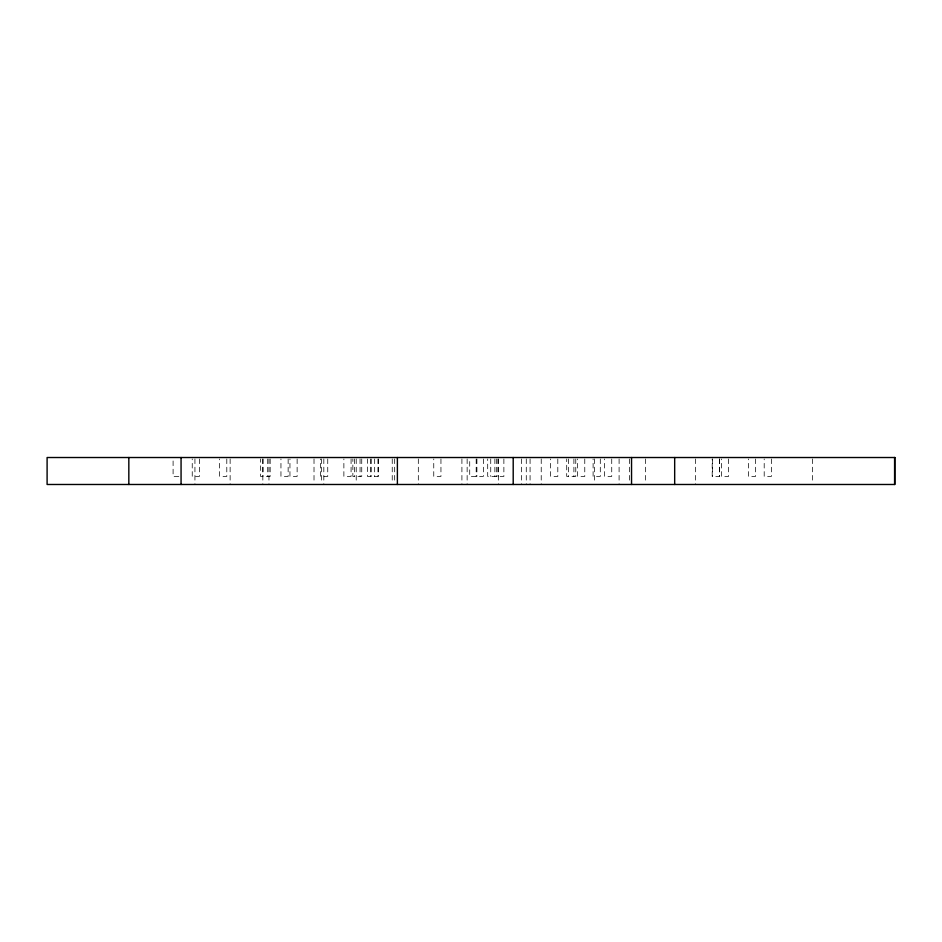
<?xml version="1.0" encoding="UTF-8"?>
<svg xmlns="http://www.w3.org/2000/svg" width="942" height="942" viewBox="0 0 942 942"><rect width="100%" height="100%" fill="white"/><g stroke="black" fill="none" stroke-linecap="round" stroke-linejoin="round"><path stroke-width="0.71" stroke-dasharray="4.71 3.53" d="M178.85 476.393L173.093 476.393L173.093 458.966M812.499 458.931L812.499 483.069M771.392 458.966L771.392 476.393L764.197 476.393L764.197 458.966M755.555 458.966L755.555 476.393L748.36 476.393L748.36 458.966M728.59 458.966L728.59 476.393L721.395 476.393L721.395 458.966M719.594 458.966L719.594 476.393L712.199 476.393L712.199 458.966M719.382 458.966L719.382 476.393M712.411 458.966L712.411 476.393M695.408 458.931L695.408 484.482M645.635 458.931L645.635 483.069M629.645 458.931L629.645 483.069M619.094 458.931L619.094 484.482M611.735 458.966L611.735 476.393L604.54 476.393L604.54 458.966M600.301 458.966L600.301 476.393L593.107 476.393L593.107 458.966M594.414 458.931L594.414 483.069M584.77 458.966L584.77 476.393L577.576 476.393L577.576 458.966M575.774 458.966L575.774 476.393L566.707 476.393L566.707 458.966M573.902 458.966L573.902 476.393M568.591 458.966L568.591 476.393M557.805 458.966L557.805 476.393L550.611 476.393L550.611 458.966M541.226 458.931L541.226 484.482M530.075 458.931L530.075 484.482M526.272 458.931L526.272 484.482M521.515 458.931L521.515 484.482M503.876 458.966L503.876 476.393L487.697 476.393L487.697 458.966M498.342 458.931L498.342 484.482M497.918 458.966L497.918 476.393M496.681 458.966L496.681 476.393M494.88 458.966L494.88 476.393M490.735 458.966L490.735 476.393M483.364 458.966L483.364 476.393L469.717 476.393L469.717 458.966M476.911 458.966L476.911 476.393M476.181 458.966L476.181 476.393M467.138 458.931L467.138 484.482M461.91 458.931L461.91 484.482M440.95 458.966L440.95 476.393L433.756 476.393L433.756 458.966M418.319 458.931L418.319 484.482M394.674 458.931L394.674 483.069M392.237 458.931L392.237 483.069M378.26 458.966L378.26 476.393L367.474 476.393L367.474 458.966M378.036 458.966L378.036 476.393M374.669 458.966L374.669 476.393M371.066 458.966L371.066 476.393M370.842 458.966L370.842 476.393M361.74 458.966L361.74 476.393L352.861 476.393L352.861 458.966M360.056 458.966L360.056 476.393M356.217 458.931L356.217 483.069M354.545 458.966L354.545 476.393M351.072 458.966L351.072 476.393L343.877 476.393L343.877 458.966M327.745 458.966L327.745 476.393L320.551 476.393L320.551 458.966M323.824 458.931L323.824 484.482M321.599 458.931L321.599 483.069M314.016 458.931L314.016 483.069M297.13 458.966L297.13 476.393L289.948 476.393L289.948 458.966M288.146 458.966L288.146 476.393L280.952 476.393L280.952 458.966M270.166 458.966L270.166 476.393L260.534 476.393L260.534 458.966M268.965 458.931L268.965 484.482M267.716 458.966L267.716 476.393M262.983 458.966L262.983 476.393M262.83 458.931L262.83 484.482M230.131 458.931L230.131 484.482M226.798 458.966L226.798 476.393L219.604 476.393L219.604 458.966M199.433 458.966L199.433 476.393L192.239 476.393L192.239 458.966M194.935 458.931L194.935 484.482"/><path stroke-width="1.41" d="M894.582 457.518L894.582 484.482M674.672 457.518L674.672 484.482M631.54 457.518L631.54 484.482M513.202 457.518L513.202 484.482M397.383 457.518L397.383 484.482M181.064 457.518L181.064 484.482M128.83 457.518L128.83 484.482M894.9 457.518L47.1 457.518L47.1 484.482L894.9 484.482L894.9 457.518"/></g></svg>
